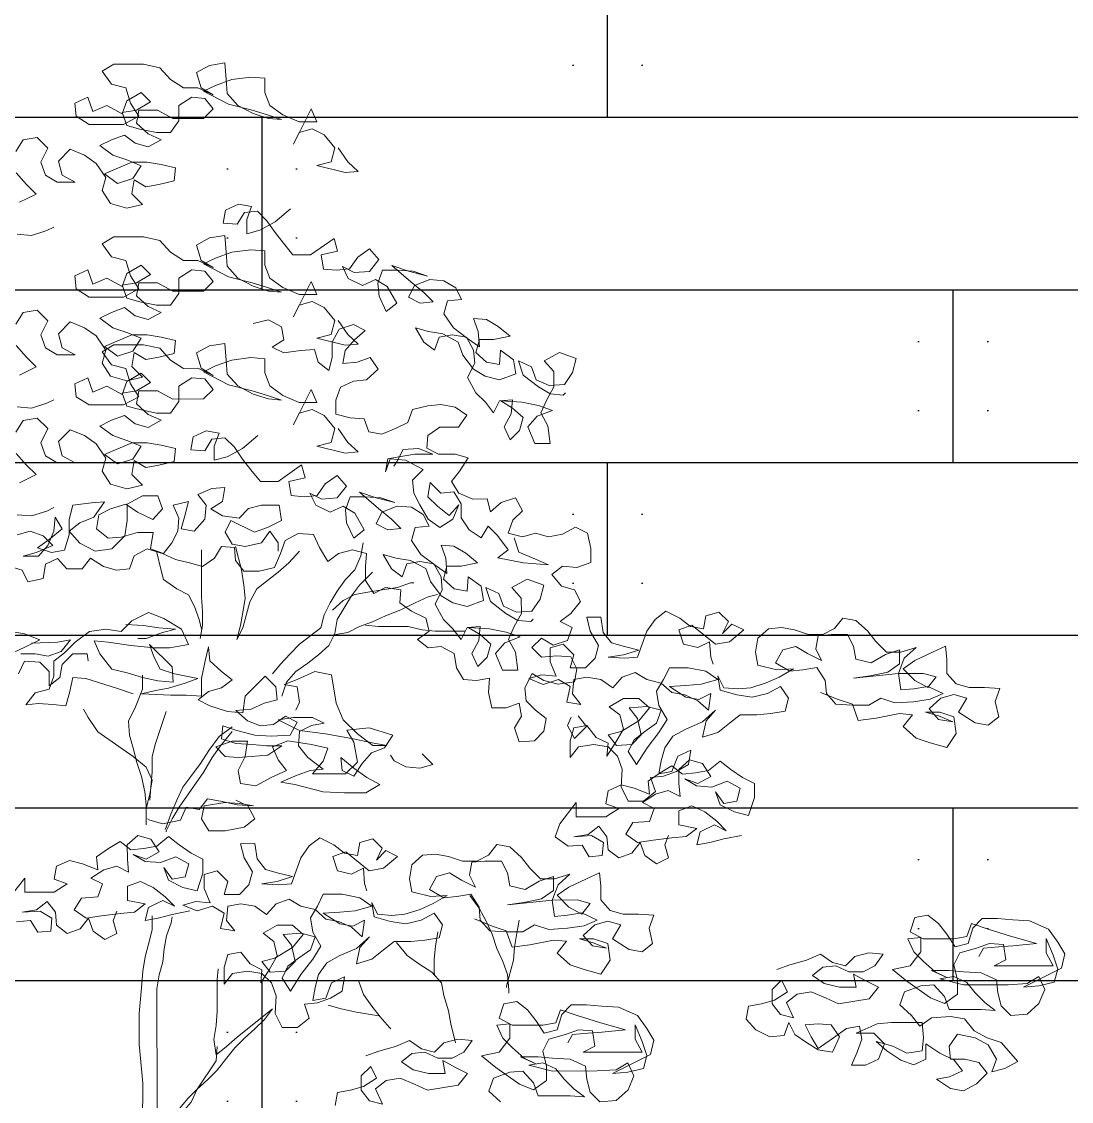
# Model space of a CAD drawing. Header units: metres. Extents: x -58 to 722, y -1100 to 345.
# Drawn here: x 33.21 to 33.818, y -18.98 to -18.355 of the extents above; entities that cross this region are included whole.
import ezdxf

# ---------------------------------------------------------------- set-up
doc = ezdxf.new("R2010")
doc.units = ezdxf.units.M
doc.header["$MEASUREMENT"] = 0
doc.layers.add('FSR_ARQ_006ARBOLES', color=74, linetype='Continuous', lineweight=0)
doc.layers.add('FSR_ARQ_008MOBILIARIO', color=115, linetype='Continuous')

# ---------------------------------------------------------------- blocks, each defined once
blk = doc.blocks.new('arboles fsr 01')
at = {"layer": 'FSR_ARQ_006ARBOLES'}
for points in [[(186.29808, -34.74772), (186.29235, -34.7563), (186.28591, -34.76201), (186.29378, -34.76273), (186.31094, -34.75846), (186.30236, -34.7563), (186.30023, -34.74772), (186.30667, -34.73986), (186.31383, -34.73629), (186.32169, -34.73844), (186.32526, -34.7456), (186.31455, -34.72413), (186.31097, -34.732), (186.3217, -34.73201), (186.33171, -34.72772), (186.33959, -34.72201), (186.34245, -34.71414), (186.34246, -34.70556), (186.35104, -34.70485), (186.36249, -34.7063), (186.3725, -34.70988), (186.37964, -34.71346), (186.36462, -34.72132), (186.35031, -34.72488), (186.34101, -34.72773), (186.33243, -34.73058), (186.34029, -34.72988), (186.34959, -34.72702), (186.3589, -34.72203), (186.36534, -34.71488), (186.36606, -34.7063), (186.36679, -34.69629), (186.37608, -34.69773), (186.38395, -34.70202), (186.38108, -34.71132), (186.37392, -34.7156), (186.38322, -34.71132), (186.39181, -34.71133), (186.39968, -34.70633), (186.40612, -34.69918), (186.41613, -34.69705), (186.43401, -34.69706), (186.44116, -34.70136), (186.43543, -34.70922), (186.42685, -34.71136), (186.42398, -34.72066), (186.41897, -34.72852), (186.42826, -34.73353), (186.449, -34.73355), (186.45687, -34.72855), (186.45759, -34.72069), (186.44973, -34.7171), (186.44686, -34.72568), (186.43828, -34.7221), (186.42898, -34.7271), (186.42613, -34.71923), (186.41755, -34.71421), (186.41182, -34.71993), (186.4204, -34.72494), (186.42898, -34.72638), (186.42611, -34.73425), (186.41824, -34.73639), (186.40823, -34.73852), (186.39965, -34.73851), (186.39465, -34.73136), (186.39466, -34.72206), (186.38679, -34.71705), (186.37893, -34.71775), (186.37391, -34.72419), (186.37963, -34.72991), (186.39822, -34.72993), (186.40753, -34.72493), (186.41897, -34.72494), (186.42039, -34.73281), (186.41324, -34.73924), (186.40537, -34.74281), (186.41323, -34.74711), (186.4211, -34.74497), (186.42754, -34.73997), (186.4354, -34.74284), (186.44255, -34.74642), (186.43468, -34.75213), (186.42609, -34.75499), (186.41751, -34.75856), (186.42251, -34.76643), (186.4318, -34.7693), (186.43968, -34.76358), (186.42323, -34.75642), (186.41394, -34.75641), (186.40535, -34.75783), (186.39677, -34.75997), (186.39747, -34.76783), (186.40677, -34.76999), (186.41464, -34.77143), (186.42179, -34.76714), (186.42321, -34.77573), (186.41677, -34.78216), (186.42607, -34.78431), (186.43608, -34.78146), (186.4411, -34.7736), (186.43896, -34.76573), (186.44469, -34.75715), (186.45184, -34.75215), (186.46043, -34.74858), (186.46758, -34.75574), (186.46542, -34.76432), (186.45755, -34.7686), (186.46828, -34.76861), (186.47543, -34.76433), (186.4783, -34.75647), (186.47402, -34.74788), (186.48046, -34.74145), (186.48904, -34.74289), (186.49333, -34.75004)], [(186.49332, -34.76292), (186.48687, -34.77006), (186.48115, -34.77578), (186.49115, -34.78079)], [(186.49257, -34.80011), (186.48398, -34.80081), (186.47469, -34.79794), (186.4704, -34.79579)], [(186.32705, -34.78477), (186.33634, -34.79264), (186.34563, -34.79766), (186.3535, -34.79981), (186.35351, -34.79123), (186.35065, -34.78336), (186.35852, -34.78193), (186.36639, -34.78552), (186.36781, -34.79339), (186.35923, -34.79409), (186.35494, -34.78694), (186.34707, -34.78622), (186.34135, -34.79193), (186.33633, -34.79908), (186.33132, -34.80551), (186.32559, -34.81266), (186.31487, -34.81265), (186.30057, -34.80262), (186.29842, -34.81049), (186.30843, -34.81264), (186.30699, -34.82122), (186.29912, -34.82193), (186.29126, -34.82121), (186.28626, -34.81405), (186.27911, -34.80904), (186.27338, -34.81547), (186.2791, -34.82263), (186.28839, -34.82335), (186.29555, -34.81978), (186.29197, -34.82693), (186.28338, -34.83121), (186.27552, -34.82763), (186.26836, -34.83192), (186.26263, -34.84192), (186.26906, -34.84694), (186.27336, -34.83764), (186.27408, -34.82978), (186.27123, -34.82191), (186.26193, -34.8219), (186.25263, -34.8226), (186.24405, -34.82546), (186.2555, -34.82261), (186.26551, -34.81904), (186.25406, -34.82904), (186.24619, -34.83547), (186.24046, -34.84119), (186.24833, -34.84191), (186.25548, -34.83834), (186.25191, -34.83119), (186.24262, -34.8276), (186.23403, -34.82831), (186.22688, -34.83259), (186.2233, -34.83974), (186.23188, -34.84047), (186.23402, -34.84833), (186.22829, -34.85691), (186.2197, -34.86334), (186.21254, -34.86834), (186.21327, -34.85904), (186.21613, -34.85118), (186.20827, -34.85189), (186.20111, -34.85617), (186.19395, -34.86189), (186.20396, -34.86404), (186.21255, -34.86405), (186.21468, -34.87192), (186.20824, -34.87763), (186.20037, -34.87906), (186.19967, -34.87047), (186.19179, -34.87619), (186.19036, -34.88477), (186.20037, -34.88835), (186.20895, -34.88622), (186.21611, -34.88193), (186.22255, -34.87336), (186.22542, -34.86549), (186.23472, -34.86049), (186.2433, -34.85907), (186.25117, -34.85693), (186.24616, -34.86551), (186.23972, -34.87051), (186.23686, -34.86264), (186.229, -34.8612), (186.22041, -34.86263), (186.21612, -34.87049), (186.21539, -34.87836), (186.21968, -34.88694), (186.21466, -34.89623), (186.20894, -34.90195), (186.20392, -34.90838), (186.20035, -34.90123), (186.19249, -34.90051), (186.19319, -34.90909), (186.19748, -34.91696), (186.1939, -34.92482), (186.18818, -34.9191), (186.18604, -34.91123), (186.19248, -34.90551), (186.19964, -34.90123), (186.18676, -34.90193), (186.17675, -34.90407), (186.16816, -34.90692), (186.17746, -34.9105), (186.18317, -34.91695), (186.17887, -34.92696), (186.16958, -34.92695), (186.17102, -34.91622), (186.17532, -34.90836), (186.17175, -34.90049), (186.16746, -34.89262), (186.16747, -34.88332), (186.1732, -34.87689), (186.16391, -34.87187), (186.15389, -34.87544), (186.15603, -34.88402), (186.16103, -34.89118), (186.17032, -34.8919), (186.17819, -34.88833), (186.18106, -34.88047), (186.18893, -34.8769), (186.18606, -34.88548), (186.17676, -34.89262), (186.1696, -34.89691), (186.16174, -34.89762), (186.16031, -34.89619)], [(186.29808, -34.8524), (186.29235, -34.86098), (186.28591, -34.86669), (186.29378, -34.86741), (186.31094, -34.86314), (186.30236, -34.86099), (186.30023, -34.8524), (186.30667, -34.84454), (186.31383, -34.84097), (186.32169, -34.84312), (186.32526, -34.85028), (186.31455, -34.82881), (186.31097, -34.83668), (186.3217, -34.83669), (186.33171, -34.8324), (186.33959, -34.82669), (186.34245, -34.81883), (186.34246, -34.81024), (186.35104, -34.80954), (186.36249, -34.81098), (186.3725, -34.81456), (186.37964, -34.81814), (186.36462, -34.826), (186.35031, -34.82956), (186.34101, -34.83241), (186.33243, -34.83527), (186.34029, -34.83456), (186.34959, -34.83171), (186.3589, -34.82671), (186.36534, -34.81956), (186.36606, -34.81098), (186.36679, -34.80097), (186.37608, -34.80241), (186.38395, -34.80671), (186.38108, -34.816), (186.37392, -34.82029), (186.38322, -34.816), (186.39181, -34.81601), (186.39968, -34.81101), (186.40612, -34.80387), (186.41613, -34.80173), (186.43401, -34.80175), (186.44116, -34.80604), (186.43543, -34.8139), (186.42685, -34.81604), (186.42398, -34.82534), (186.41897, -34.8332), (186.42826, -34.83821), (186.449, -34.83823), (186.45687, -34.83323), (186.45759, -34.82537), (186.44973, -34.82178), (186.44686, -34.83036), (186.43828, -34.82678), (186.42898, -34.83178), (186.42613, -34.82391), (186.41755, -34.81889), (186.41182, -34.82461), (186.4204, -34.82963), (186.42898, -34.83106), (186.42611, -34.83893), (186.41824, -34.84107), (186.40823, -34.8432), (186.39965, -34.8432), (186.39465, -34.83604), (186.39466, -34.82674), (186.38679, -34.82173), (186.37893, -34.82244), (186.37391, -34.82887), (186.37963, -34.83459), (186.39822, -34.83461), (186.40753, -34.82961), (186.41897, -34.82962), (186.42039, -34.83749), (186.41324, -34.84392), (186.40537, -34.84749), (186.41323, -34.85179), (186.4211, -34.84965), (186.42754, -34.84465), (186.4354, -34.84752), (186.44255, -34.8511), (186.43468, -34.85682), (186.42609, -34.85967), (186.41751, -34.86324), (186.42251, -34.87111), (186.4318, -34.87398), (186.43968, -34.86826), (186.42323, -34.8611), (186.41394, -34.86109), (186.40535, -34.86251), (186.39677, -34.86465), (186.39747, -34.87252), (186.40677, -34.87467), (186.41464, -34.87611), (186.42179, -34.87182), (186.42321, -34.88041), (186.41677, -34.88684), (186.42607, -34.88899), (186.43608, -34.88614), (186.4411, -34.87828), (186.43896, -34.87041), (186.44469, -34.86183), (186.45184, -34.85683), (186.46043, -34.85326), (186.46758, -34.86042), (186.46542, -34.869), (186.45755, -34.87329), (186.46828, -34.8733), (186.47543, -34.86901), (186.4783, -34.86115), (186.47402, -34.85256), (186.48046, -34.84613), (186.48904, -34.84757), (186.49333, -34.85472)], [(186.49332, -34.8676), (186.48687, -34.87474), (186.48115, -34.88046), (186.49115, -34.88548)], [(186.49257, -34.90479), (186.48398, -34.90549), (186.47469, -34.90263), (186.4704, -34.90048)], [(186.34963, -34.85422), (186.34034, -34.85207), (186.33247, -34.85635), (186.33103, -34.86422), (186.33818, -34.86851), (186.33102, -34.87208), (186.32101, -34.87064), (186.31243, -34.86992), (186.31028, -34.87779), (186.30383, -34.88279), (186.3017, -34.87492), (186.3017, -34.86562), (186.29742, -34.85775), (186.28884, -34.85488), (186.28169, -34.85845), (186.28812, -34.86418), (186.29383, -34.87062), (186.29526, -34.87849), (186.28667, -34.87776), (186.27881, -34.8749), (186.2738, -34.88204), (186.28094, -34.88849), (186.28881, -34.88921), (186.29667, -34.89279), (186.29953, -34.90066), (186.29952, -34.90924), (186.29093, -34.91138), (186.28235, -34.91209), (186.27948, -34.91995), (186.27162, -34.92138), (186.26304, -34.91779), (186.25589, -34.91421), (186.25303, -34.90634), (186.24374, -34.90419), (186.23587, -34.90346), (186.22729, -34.90489), (186.22013, -34.90989), (186.22513, -34.91704), (186.23657, -34.91705), (186.24372, -34.92207), (186.24443, -34.92993), (186.23727, -34.9335), (186.22726, -34.9335), (186.21939, -34.93563), (186.22439, -34.94351), (186.22939, -34.94995), (186.22509, -34.95709), (186.21651, -34.96066), (186.20793, -34.96065), (186.20577, -34.96852), (186.19934, -34.96279), (186.19076, -34.95992), (186.18646, -34.96779), (186.19218, -34.97351), (186.19503, -34.98138), (186.18645, -34.98352), (186.17858, -34.98137), (186.17072, -34.98351), (186.16213, -34.98207), (186.15427, -34.97777), (186.14712, -34.98134), (186.14496, -34.99064), (186.14495, -34.99922), (186.15353, -35.00209), (186.16212, -35.00138), (186.16855, -35.00639), (186.16282, -35.01354), (186.15495, -35.01568), (186.15137, -35.02283), (186.15708, -35.02998), (186.16352, -35.03499), (186.15636, -35.03856), (186.15921, -35.04643), (186.16779, -35.0493), (186.17495, -35.04502), (186.18067, -35.05074), (186.17494, -35.05646), (186.16564, -35.05574), (186.15706, -35.05644), (186.15348, -35.06359), (186.1549, -35.07146), (186.16491, -35.0729), (186.1735, -35.07076), (186.18065, -35.06648), (186.18494, -35.07507), (186.18421, -35.08293), (186.17849, -35.08865), (186.17205, -35.09365), (186.17347, -35.10152), (186.17918, -35.10724), (186.18848, -35.10797), (186.19135, -35.09939), (186.18707, -35.09223), (186.1885, -35.08437), (186.19637, -35.08723), (186.20495, -35.08724), (186.2071, -35.07795), (186.2064, -35.06936), (186.21426, -35.0708), (186.22213, -35.07009), (186.22643, -35.06295), (186.22787, -35.05436), (186.23574, -35.05008), (186.2436, -35.0508), (186.25005, -35.0458), (186.2429, -35.04079), (186.24505, -35.03292), (186.25364, -35.02864), (186.26079, -35.02364), (186.26009, -35.01577), (186.26938, -35.01435), (186.27653, -35.01793), (186.28155, -35.01007), (186.28155, -35.00149), (186.28085, -34.99362), (186.28943, -34.99148), (186.29801, -34.99364), (186.30444, -34.99865), (186.30946, -34.99007), (186.31304, -34.98221), (186.32234, -34.9815), (186.3302, -34.9858), (186.33306, -34.99367), (186.33662, -35.00225), (186.34592, -35.00441), (186.35522, -35.00442), (186.36023, -34.99798), (186.36095, -34.99012), (186.36882, -34.98941), (186.3731, -34.99657), (186.38025, -35.00158), (186.38812, -34.99944), (186.39671, -34.9973), (186.40458, -34.99373), (186.41388, -34.99088), (186.42174, -34.99518), (186.42459, -35.00305), (186.43246, -35.00377), (186.44033, -35.00163), (186.4482, -34.99663), (186.4532, -35.00308), (186.4625, -35.00308), (186.46823, -34.99665), (186.47537, -35.00024), (186.4768, -35.00882), (186.48609, -35.01097), (186.48968, -35.00382), (186.49898, -35.00097)], [(186.49256, -34.98237), (186.48469, -34.98022), (186.47682, -34.98307), (186.47109, -34.98879), (186.4811, -34.99309), (186.48897, -34.99524), (186.47967, -34.99523), (186.47395, -34.98879), (186.47039, -34.98021), (186.46968, -34.97162), (186.46538, -34.97877), (186.47324, -34.98521), (186.48039, -34.99023), (186.47181, -34.99308), (186.46394, -34.99164), (186.46109, -34.98234), (186.4611, -34.97305), (186.45896, -34.96446), (186.44752, -34.96302), (186.43965, -34.9623), (186.44608, -34.9716), (186.45466, -34.97518), (186.46109, -34.9802), (186.45465, -34.98734), (186.44534, -34.99234), (186.43533, -34.9909), (186.42747, -34.98303), (186.42605, -34.97373), (186.42606, -34.96372), (186.41677, -34.9587), (186.40747, -34.95869), (186.4046, -34.96656), (186.41032, -34.973), (186.41962, -34.96872), (186.42677, -34.96372), (186.43607, -34.96659), (186.44322, -34.97017), (186.44464, -34.97875), (186.43748, -34.98447), (186.42962, -34.98374), (186.41961, -34.98087), (186.41031, -34.98087), (186.41173, -34.99088), (186.40386, -34.99373), (186.39886, -34.98729), (186.39529, -34.98014), (186.39458, -34.97227), (186.39817, -34.96441), (186.38887, -34.96225), (186.39101, -34.97084), (186.39315, -34.9787), (186.38528, -34.98013), (186.37885, -34.97297), (186.37814, -34.96439), (186.38315, -34.95795), (186.37457, -34.95437), (186.36671, -34.95365), (186.36813, -34.96223), (186.37528, -34.96653), (186.36812, -34.97081), (186.35811, -34.97224), (186.35239, -34.96651), (186.34453, -34.96436), (186.3338, -34.96435), (186.33236, -34.97364), (186.34094, -34.97794), (186.3488, -34.98081), (186.36311, -34.97367), (186.36668, -34.98083), (186.36238, -34.98797), (186.35452, -34.9894), (186.34451, -34.98724), (186.33951, -34.98009), (186.33449, -34.98723), (186.33449, -34.99224)], [(186.29808, -34.91783), (186.29235, -34.9264), (186.28591, -34.93212), (186.29378, -34.93284), (186.31094, -34.92857), (186.30236, -34.92641), (186.30023, -34.91783), (186.30667, -34.90997), (186.31383, -34.9064), (186.32169, -34.90855), (186.32526, -34.9157), (186.31455, -34.89424), (186.31097, -34.9021), (186.3217, -34.90211), (186.33171, -34.89783), (186.33959, -34.89212), (186.34245, -34.88425), (186.34246, -34.87567), (186.35104, -34.87496), (186.36249, -34.8764), (186.3725, -34.87999), (186.37964, -34.88357), (186.36462, -34.89142), (186.35031, -34.89499), (186.34101, -34.89784), (186.33243, -34.90069), (186.34029, -34.89998), (186.34959, -34.89713), (186.3589, -34.89213), (186.36534, -34.88499), (186.36606, -34.87641), (186.36679, -34.86639), (186.37608, -34.86783), (186.38395, -34.87213), (186.38108, -34.88143), (186.37392, -34.88571), (186.38322, -34.88143), (186.39181, -34.88144), (186.39968, -34.87644), (186.40612, -34.86929), (186.41613, -34.86715), (186.43401, -34.86717), (186.44116, -34.87147), (186.43543, -34.87933), (186.42685, -34.88147), (186.42398, -34.89076), (186.41897, -34.89863), (186.42826, -34.90364), (186.449, -34.90366), (186.45687, -34.89866), (186.45759, -34.89079), (186.44973, -34.88721), (186.44686, -34.89579), (186.43828, -34.89221), (186.42898, -34.8972), (186.42613, -34.88933), (186.41755, -34.88432), (186.41182, -34.89004), (186.4204, -34.89505), (186.42898, -34.89649), (186.42611, -34.90435), (186.41824, -34.90649), (186.40823, -34.90863), (186.39965, -34.90862), (186.39465, -34.90146), (186.39466, -34.89217), (186.38679, -34.88715), (186.37893, -34.88786), (186.37391, -34.89429), (186.37963, -34.90002), (186.39822, -34.90004), (186.40753, -34.89504), (186.41897, -34.89505), (186.42039, -34.90292), (186.41324, -34.90935), (186.40537, -34.91292), (186.41323, -34.91722), (186.4211, -34.91508), (186.42754, -34.91008), (186.4354, -34.91294), (186.44255, -34.91653), (186.43468, -34.92224), (186.42609, -34.92509), (186.41751, -34.92866), (186.42251, -34.93653), (186.4318, -34.9394), (186.43968, -34.93369), (186.42323, -34.92652), (186.41394, -34.92651), (186.40535, -34.92794), (186.39677, -34.93007), (186.39747, -34.93794), (186.40677, -34.9401), (186.41464, -34.94153), (186.42179, -34.93725), (186.42321, -34.94583), (186.41677, -34.95226), (186.42607, -34.95442), (186.43608, -34.95157), (186.4411, -34.9437), (186.43896, -34.93583), (186.44469, -34.92726), (186.45184, -34.92226), (186.46043, -34.91869), (186.46758, -34.92585), (186.46542, -34.93443), (186.45755, -34.93871), (186.46828, -34.93872), (186.47543, -34.93444), (186.4783, -34.92657), (186.47402, -34.91799), (186.48046, -34.91156), (186.48904, -34.91299), (186.49333, -34.92015)], [(186.49332, -34.93302), (186.48687, -34.94017), (186.48115, -34.94589), (186.49115, -34.9509)], [(186.49257, -34.97021), (186.48398, -34.97092), (186.47469, -34.96805), (186.4704, -34.9659)], [(186.34671, -34.92216), (186.356, -34.93004), (186.36529, -34.93505), (186.37316, -34.9372), (186.37317, -34.92862), (186.37031, -34.92075), (186.37818, -34.91933), (186.38605, -34.92291), (186.38747, -34.93078), (186.37889, -34.93149), (186.3746, -34.92433), (186.36673, -34.92361), (186.36101, -34.92933), (186.35599, -34.93647), (186.35098, -34.94291), (186.34525, -34.95005), (186.33453, -34.95004), (186.32023, -34.94002), (186.31808, -34.94788), (186.32809, -34.95004), (186.32665, -34.95862), (186.31878, -34.95933), (186.31092, -34.9586), (186.30592, -34.95145), (186.29877, -34.94643), (186.29304, -34.95287), (186.29876, -34.96002), (186.30805, -34.96075), (186.31521, -34.95718), (186.31163, -34.96433), (186.30304, -34.96861), (186.29518, -34.96503), (186.28802, -34.96931), (186.28229, -34.97932), (186.28872, -34.98433), (186.29302, -34.97504), (186.29374, -34.96717), (186.29089, -34.9593), (186.28159, -34.95929), (186.2723, -34.96), (186.26371, -34.96285), (186.27516, -34.96), (186.28517, -34.95643), (186.27372, -34.96644), (186.26585, -34.97287), (186.26012, -34.97858), (186.26799, -34.97931), (186.27514, -34.97574), (186.27157, -34.96858), (186.26228, -34.965), (186.25369, -34.9657), (186.24654, -34.96999), (186.24296, -34.97714), (186.25154, -34.97786), (186.25368, -34.98573), (186.24795, -34.99431), (186.23936, -35.00073), (186.2322, -35.00573), (186.23293, -34.99644), (186.23579, -34.98857), (186.22793, -34.98928), (186.22077, -34.99357), (186.21361, -34.99928), (186.22362, -35.00144), (186.23221, -35.00144), (186.23434, -35.00931), (186.2279, -35.01503), (186.22003, -35.01645), (186.21933, -35.00787), (186.21145, -35.01358), (186.21002, -35.02216), (186.22003, -35.02575), (186.22861, -35.02361), (186.23577, -35.01933), (186.24221, -35.01075), (186.24508, -35.00289), (186.25438, -34.99789), (186.26296, -34.99647), (186.27083, -34.99433), (186.26582, -35.0029), (186.25938, -35.00791), (186.25652, -35.00004), (186.24866, -34.9986), (186.24007, -35.00002), (186.23578, -35.00788), (186.23505, -35.01575), (186.23934, -35.02434), (186.23432, -35.03363), (186.2286, -35.03935), (186.22358, -35.04578), (186.22001, -35.03862), (186.21215, -35.0379), (186.21285, -35.04648), (186.21714, -35.05435), (186.21356, -35.06222), (186.20784, -35.05649), (186.2057, -35.04862), (186.21214, -35.04291), (186.2193, -35.03862), (186.20642, -35.03933), (186.19641, -35.04146), (186.18782, -35.04431), (186.19712, -35.0479), (186.20283, -35.05434), (186.19853, -35.06435), (186.18924, -35.06434), (186.19068, -35.05361), (186.19498, -35.04575), (186.19141, -35.03788), (186.18712, -35.03001), (186.18713, -35.02071), (186.19286, -35.01428), (186.18357, -35.00927), (186.17355, -35.01283), (186.17569, -35.02142), (186.18069, -35.02857), (186.18998, -35.0293), (186.19785, -35.02573), (186.20072, -35.01786), (186.20859, -35.0143), (186.20572, -35.02288), (186.19642, -35.03002), (186.18926, -35.0343), (186.1814, -35.03501), (186.17997, -35.03358)], [(186.19146, -34.98424), (186.18859, -34.99282), (186.17857, -34.9971), (186.1707, -35.00067), (186.18572, -34.99926), (186.20146, -34.99641), (186.19503, -34.9914), (186.20147, -34.98282), (186.2072, -34.9771), (186.21148, -34.98426), (186.21864, -34.97926), (186.22365, -34.97211), (186.22366, -34.96353), (186.22796, -34.95638), (186.23582, -34.9571), (186.24227, -34.95067), (186.24369, -34.95926), (186.23796, -34.96497), (186.2308, -34.97069), (186.22509, -34.96425), (186.22866, -34.97283), (186.23652, -34.97785), (186.24368, -34.97285), (186.24869, -34.96427), (186.25227, -34.95712), (186.25299, -34.94925), (186.24656, -34.94281), (186.2573, -34.9371), (186.2666, -34.93639), (186.26945, -34.94426), (186.26803, -34.93639), (186.26016, -34.93496), (186.25158, -34.93352), (186.24085, -34.93351), (186.24944, -34.92994), (186.25873, -34.93066), (186.2623, -34.93782), (186.26445, -34.94068)], [(186.00585, -35.07788), (185.99512, -35.08216), (185.98653, -35.08501), (185.98295, -35.09502), (185.97222, -35.09358), (185.95792, -35.09071), (185.95005, -35.09142), (185.95577, -35.09857), (185.94789, -35.10572), (185.93931, -35.10857), (185.92929, -35.11142), (185.92358, -35.10283), (185.92502, -35.09282), (185.9336, -35.08997), (185.94219, -35.08998), (185.93432, -35.09212), (185.92573, -35.09568), (185.93432, -35.09426), (185.94004, -35.08783), (185.9329, -35.08139), (185.92503, -35.07923), (185.91716, -35.08137), (185.92216, -35.08996), (185.91214, -35.09639), (185.90427, -35.09781), (185.89784, -35.0928), (185.9, -35.0835), (185.89714, -35.07563), (185.90644, -35.07493), (185.91574, -35.07493), (185.92361, -35.0728), (185.92934, -35.06636), (185.92934, -35.05778), (185.93007, -35.04992), (185.93793, -35.0535), (185.94865, -35.05852), (185.9558, -35.06353), (185.94864, -35.07067), (185.94077, -35.07496), (185.93577, -35.06852), (185.94364, -35.06638), (185.95866, -35.06639), (185.98583, -35.06928), (185.97582, -35.06784), (185.9651, -35.06568), (185.95795, -35.06067), (185.95796, -35.05209), (185.96654, -35.05496), (185.97511, -35.05997), (185.98441, -35.05783), (185.98585, -35.04997), (185.98943, -35.04282), (185.99945, -35.04283), (186.00731, -35.04355), (186.00874, -35.05142), (186.00515, -35.05857), (186.01374, -35.05428), (186.0209, -35.05), (186.02876, -35.05215), (186.03304, -35.06002), (186.02446, -35.06502), (186.01659, -35.0643), (186.00801, -35.06286), (186.003, -35.07072), (186.00227, -35.07859), (185.99655, -35.08502), (185.98653, -35.08573), (185.97652, -35.08572), (185.96937, -35.08142), (185.96079, -35.08427), (185.94935, -35.08355), (185.93933, -35.08211), (185.93147, -35.07852), (185.94077, -35.07424), (185.94935, -35.07568), (185.95722, -35.0764), (185.95866, -35.06639), (185.95509, -35.05709), (185.94794, -35.05065), (185.95724, -35.05352), (185.96582, -35.05352), (185.97226, -35.04709), (185.97728, -35.04066), (185.98443, -35.03423), (185.9923, -35.03281), (185.9973, -35.03925), (186.00445, -35.04283), (186.01303, -35.04284), (186.02162, -35.03999), (186.02949, -35.03856), (186.03735, -35.03929), (186.04379, -35.04501), (186.04521, -35.0536), (186.04377, -35.06146), (186.03233, -35.06431), (186.02231, -35.06359), (186.03089, -35.0686), (186.03876, -35.07219), (186.04805, -35.07506), (186.05592, -35.07578), (186.0645, -35.07507), (186.06808, -35.06792), (186.06664, -35.0765), (186.05663, -35.07935), (186.04733, -35.08078), (186.03803, -35.07862), (186.03017, -35.07432), (186.02516, -35.08147), (186.0273, -35.08934), (186.03588, -35.09078), (186.04446, -35.0915), (186.05447, -35.09151), (186.0609, -35.09652), (186.06805, -35.10225), (186.07735, -35.10512), (186.07521, -35.09511), (186.06949, -35.08866), (186.07735, -35.09582), (186.08736, -35.10012), (186.09523, -35.10442), (186.10023, -35.11158), (186.10236, -35.11945), (186.10379, -35.12732), (186.09592, -35.12588), (186.09235, -35.11658), (186.08449, -35.11299), (186.08591, -35.12158), (186.09306, -35.12588), (186.10093, -35.12874), (186.10879, -35.12947), (186.10592, -35.13805), (186.11307, -35.14377), (186.12237, -35.14378), (186.12667, -35.1352), (186.12596, -35.12448), (186.12883, -35.11661), (186.13456, -35.11089), (186.14314, -35.10947), (186.15244, -35.11091), (186.15744, -35.11735), (186.15745, -35.10734), (186.15531, -35.09947), (186.14744, -35.09803), (186.14171, -35.10518), (186.13456, -35.10875), (186.13527, -35.11662), (186.13027, -35.10875), (186.12527, -35.10016), (186.12742, -35.09158), (186.13386, -35.08658), (186.12529, -35.08156), (186.11599, -35.08155), (186.10955, -35.08727), (186.11598, -35.09514), (186.1267, -35.10159), (186.13456, -35.10374), (186.12955, -35.11017), (186.12025, -35.10945), (186.11454, -35.10372), (186.11669, -35.09371), (186.1217, -35.08728), (186.11098, -35.08656), (186.10239, -35.08869), (186.10525, -35.09656), (186.11239, -35.10158), (186.11883, -35.10659), (186.1224, -35.11374), (186.11738, -35.12161), (186.11095, -35.11159), (186.10381, -35.10228), (186.09881, -35.09441), (186.10383, -35.08583), (186.10526, -35.07725), (186.10098, -35.0701), (186.09741, -35.06294), (186.08597, -35.06293), (186.07524, -35.06507), (186.06808, -35.07007), (186.07809, -35.07294), (186.08739, -35.07366), (186.0974, -35.07439), (186.08738, -35.08081), (186.07951, -35.08224), (186.07236, -35.07865), (186.07378, -35.08867), (186.08023, -35.08295), (186.0881, -35.07938), (186.09597, -35.07796), (186.10241, -35.07224), (186.11099, -35.07011), (186.11815, -35.06582), (186.12601, -35.06869), (186.13173, -35.07513), (186.13888, -35.07013), (186.14747, -35.06871), (186.15533, -35.07015), (186.15604, -35.07873), (186.15103, -35.08516), (186.15961, -35.08374), (186.15748, -35.07444), (186.16463, -35.07016), (186.17393, -35.07303), (186.18251, -35.06946), (186.17465, -35.0673), (186.16606, -35.06801), (186.16965, -35.05943), (186.16966, -35.05085), (186.16179, -35.0487), (186.15535, -35.05513), (186.15749, -35.063), (186.14819, -35.06299), (186.14247, -35.05726), (186.14033, -35.04939), (186.14535, -35.04082), (186.1475, -35.03223), (186.13892, -35.03223), (186.13748, -35.04152), (186.13247, -35.04796), (186.1246, -35.05009), (186.11601, -35.05223), (186.12531, -35.0551), (186.13461, -35.05654), (186.12459, -35.05725), (186.11673, -35.05652), (186.11102, -35.04078), (186.10602, -35.03363), (186.09959, -35.02861), (186.091, -35.0329), (186.08456, -35.0379), (186.07669, -35.03932), (186.07527, -35.03145), (186.0674, -35.0293), (186.06168, -35.03502), (186.06525, -35.04217), (186.05953, -35.03645), (186.05237, -35.04001), (186.06095, -35.04717), (186.06953, -35.04861), (186.08384, -35.03718), (186.09171, -35.04005), (186.08884, -35.04863), (186.08026, -35.05077), (186.07311, -35.04719), (186.07238, -35.05648), (186.07095, -35.06077)], [(186.42238, -35.07886), (186.43239, -35.07529), (186.45099, -35.06959), (186.45886, -35.06888), (186.461, -35.07818), (186.46314, -35.08605), (186.47101, -35.08534), (186.47959, -35.08463), (186.48745, -35.08536), (186.48174, -35.0782), (186.47316, -35.07604), (186.47031, -35.06817), (186.47031, -35.05888), (186.46388, -35.05386), (186.45745, -35.04742), (186.44887, -35.04098), (186.43886, -35.03954), (186.42956, -35.04096), (186.42313, -35.03452), (186.41313, -35.0295), (186.40382, -35.03307), (186.39309, -35.0395), (186.38879, -35.04879), (186.40023, -35.05095), (186.40953, -35.05095), (186.42384, -35.04954), (186.43743, -35.0474), (186.44601, -35.0467), (186.44243, -35.05456), (186.43527, -35.06385), (186.42597, -35.06599), (186.41667, -35.06884), (186.40737, -35.07098), (186.39807, -35.07168), (186.39879, -35.06239), (186.41239, -35.04881), (186.40952, -35.05668), (186.40594, -35.06382), (186.39736, -35.06668), (186.38305, -35.06953), (186.39092, -35.07239), (186.40093, -35.07526), (186.40879, -35.0767), (186.41737, -35.07885), (186.39949, -35.07955), (186.39019, -35.07954), (186.3809, -35.08025), (186.38091, -35.06952), (186.37877, -35.05879), (186.37663, -35.05021), (186.37591, -35.05879), (186.36875, -35.06522), (186.36231, -35.07022), (186.36874, -35.07523), (186.37661, -35.07739), (186.38304, -35.0824), (186.37588, -35.08597), (186.36515, -35.08953), (186.35585, -35.09024), (186.35443, -35.08023), (186.34229, -35.06806), (186.33584, -35.07449), (186.33512, -35.08235), (186.34299, -35.08451), (186.35085, -35.08809), (186.36015, -35.08881), (186.35299, -35.09524), (186.34512, -35.0981), (186.33725, -35.09738), (186.33011, -35.09236), (186.32295, -35.09593), (186.32723, -35.1038), (186.33868, -35.10453), (186.34869, -35.10382), (186.35942, -35.10097), (186.36801, -35.09812), (186.36871, -35.10599), (186.36013, -35.10884), (186.35011, -35.10955), (186.34153, -35.11025), (186.33223, -35.11025), (186.34081, -35.11597), (186.35082, -35.1167), (186.35869, -35.11742), (186.36656, -35.11671), (186.37228, -35.111), (186.36228, -35.10741), (186.35298, -35.1074), (186.3544, -35.1167), (186.35868, -35.12529), (186.35725, -35.13315), (186.34795, -35.13458), (186.33865, -35.12956), (186.32936, -35.12526), (186.33437, -35.11883), (186.33796, -35.11097), (186.32866, -35.10738), (186.31436, -35.10951), (186.30434, -35.11165), (186.30719, -35.11952), (186.31362, -35.12739), (186.2936, -35.12737), (186.28645, -35.12022), (186.28861, -35.10806), (186.29291, -35.10091), (186.27932, -35.09947), (186.26501, -35.10375), (186.27001, -35.11162), (186.27788, -35.11449), (186.28359, -35.12093), (186.28859, -35.1288), (186.29575, -35.12523), (186.29647, -35.11736), (186.28859, -35.12379), (186.28072, -35.12951), (186.27285, -35.13379), (186.28143, -35.13881), (186.2943, -35.13882), (186.30718, -35.13811), (186.32435, -35.13384), (186.33293, -35.13242), (186.32292, -35.12812), (186.31506, -35.12525), (186.30719, -35.12453), (186.31649, -35.11738), (186.32222, -35.11024), (186.32151, -35.10165), (186.31437, -35.09807), (186.3065, -35.09663), (186.31365, -35.09306), (186.3251, -35.09307), (186.33439, -35.09451), (186.32151, -35.10094), (186.30578, -35.10307), (186.29004, -35.10592), (186.27645, -35.10876), (186.26858, -35.11019), (186.27716, -35.11019), (186.28647, -35.10305), (186.29506, -35.09448), (186.29936, -35.08447), (186.30224, -35.06731), (186.31225, -35.06517), (186.32297, -35.07019), (186.33084, -35.07305), (186.32297, -35.07448), (186.32153, -35.08377), (186.32367, -35.08878)], [(186.28152, -35.03725), (186.27365, -35.03796), (186.25577, -35.03794), (186.24719, -35.04008), (186.23932, -35.04079), (186.22144, -35.04077)], [(186.42671, -35.03667), (186.41598, -35.03737), (186.40668, -35.03879), (186.39667, -35.0395), (186.40453, -35.04165), (186.41454, -35.04524), (186.41955, -35.04524)], [(186.48391, -35.04816), (186.46818, -35.04743), (186.46031, -35.04599), (186.46603, -35.05315), (186.47389, -35.05602), (186.48176, -35.0546), (186.49034, -35.0546)], [(186.49821, -35.05533), (186.48749, -35.05031), (186.47891, -35.04601), (186.48821, -35.04244), (186.49965, -35.04031)], [(186.49176, -35.06676), (186.48819, -35.05889), (186.4789, -35.0596), (186.47317, -35.06532), (186.47316, -35.0739), (186.46673, -35.06889), (186.46531, -35.06102), (186.45888, -35.05458), (186.45029, -35.05457), (186.44957, -35.05886)], [(186.41445, -35.14823), (186.41231, -35.13964), (186.41089, -35.13106), (186.41447, -35.12319), (186.42234, -35.11676), (186.44381, -35.10176), (186.44954, -35.09319), (186.45241, -35.08818)], [(186.15274, -35.0922), (186.14772, -35.09863), (186.15487, -35.10579), (186.15917, -35.09793), (186.15703, -35.09292)], [(186.24712, -35.11517), (186.24068, -35.1216), (186.24854, -35.12376), (186.25713, -35.12305), (186.26428, -35.11948), (186.26643, -35.11591)], [(186.0537, -35.16463), (186.06443, -35.16678), (186.07301, -35.16893), (186.08087, -35.17037), (186.07874, -35.1625), (186.07016, -35.1582), (186.063, -35.16177), (186.06873, -35.15606), (186.07589, -35.15034), (186.08376, -35.14677), (186.09162, -35.14964), (186.09161, -35.15822), (186.08088, -35.16036), (186.08732, -35.16537), (186.0959, -35.16609), (186.10734, -35.16754), (186.11664, -35.16897), (186.12379, -35.16397), (186.11951, -35.15682), (186.1095, -35.15609), (186.10664, -35.14822), (186.1138, -35.14465), (186.10593, -35.13964), (186.09807, -35.13749), (186.09091, -35.14106), (186.09164, -35.13319), (186.09164, -35.12461), (186.08521, -35.11888), (186.07734, -35.12102), (186.07233, -35.12888), (186.08019, -35.13318), (186.08806, -35.13033), (186.08091, -35.13461), (186.07161, -35.13532), (186.06232, -35.13173), (186.05444, -35.13602), (186.05658, -35.14389), (186.06445, -35.14533), (186.06946, -35.13818), (186.06659, -35.14604), (186.05801, -35.15033), (186.04942, -35.15246), (186.04586, -35.14173), (186.04586, -35.13315), (186.05302, -35.12958), (186.06018, -35.12458), (186.06662, -35.11958), (186.07376, -35.12531), (186.08163, -35.12675), (186.0895, -35.12747), (186.09594, -35.12247), (186.10309, -35.12677), (186.11023, -35.13178), (186.10951, -35.13964), (186.11881, -35.13608), (186.12668, -35.13394), (186.13454, -35.13752), (186.13597, -35.14539), (186.1281, -35.14824), (186.13596, -35.15326), (186.15384, -35.15327), (186.15385, -35.14469), (186.16385, -35.15757), (186.1667, -35.16544), (186.15883, -35.17116), (186.15025, -35.17044), (186.14595, -35.17758), (186.13808, -35.17686), (186.13738, -35.16899), (186.14453, -35.16471), (186.15526, -35.16543), (186.14668, -35.164), (186.14025, -35.15898), (186.13523, -35.16542), (186.13451, -35.17328), (186.12807, -35.17828), (186.12021, -35.17541), (186.11521, -35.16897), (186.11234, -35.17684), (186.10518, -35.18184), (186.09803, -35.17825), (186.10019, -35.17039), (186.09804, -35.16467)], [(186.3601, -35.14317), (186.35294, -35.14674), (186.34864, -35.1546), (186.35508, -35.15961), (186.36652, -35.16177), (186.37653, -35.16178), (186.38083, -35.15463), (186.3794, -35.14676), (186.36653, -35.14461), (186.35795, -35.14531), (186.34937, -35.14674), (186.35938, -35.14603), (186.36939, -35.14389), (186.37726, -35.14247), (186.38226, -35.14891), (186.39013, -35.14749), (186.3937, -35.15536), (186.40443, -35.15751), (186.4123, -35.15538), (186.41373, -35.15466)], [(186.21556, -35.21527), (186.20483, -35.21955), (186.19624, -35.22241), (186.19266, -35.23242), (186.18193, -35.23098), (186.16763, -35.2281), (186.15976, -35.22881), (186.16548, -35.23597), (186.1576, -35.24311), (186.14902, -35.24596), (186.139, -35.24882), (186.13329, -35.24023), (186.13473, -35.23022), (186.14331, -35.22736), (186.1519, -35.22737), (186.14403, -35.22951), (186.13544, -35.23308), (186.14403, -35.23166), (186.14975, -35.22522), (186.14261, -35.21878), (186.13474, -35.21663), (186.12687, -35.21877), (186.13187, -35.22735), (186.12185, -35.23378), (186.11398, -35.2352), (186.10755, -35.23019), (186.10971, -35.2209), (186.10685, -35.21303), (186.11615, -35.21232), (186.12545, -35.21233), (186.13332, -35.21019), (186.13905, -35.20376), (186.13905, -35.19518), (186.13978, -35.18731), (186.14764, -35.19089), (186.15836, -35.19591), (186.16551, -35.20092), (186.15835, -35.20807), (186.15048, -35.21235), (186.14548, -35.20591), (186.15335, -35.20377), (186.16837, -35.20379), (186.19554, -35.20667), (186.18553, -35.20523), (186.17481, -35.20308), (186.16766, -35.19806), (186.16767, -35.18948), (186.17625, -35.19235), (186.18482, -35.19736), (186.19412, -35.19523), (186.19556, -35.18736), (186.19914, -35.18021), (186.20916, -35.18022), (186.21702, -35.18094), (186.21845, -35.18881), (186.21486, -35.19596), (186.22345, -35.19168), (186.23061, -35.18739), (186.23847, -35.18955), (186.24275, -35.19742), (186.23417, -35.20242), (186.2263, -35.20169), (186.21772, -35.20026), (186.21271, -35.20812), (186.21198, -35.21598), (186.20626, -35.22242), (186.19624, -35.22312), (186.18623, -35.22311), (186.17908, -35.21881), (186.1705, -35.22167), (186.15906, -35.22094), (186.14904, -35.2195), (186.14118, -35.21592), (186.15048, -35.21164), (186.15906, -35.21307), (186.16693, -35.2138), (186.16837, -35.20379), (186.1648, -35.19449), (186.15765, -35.18804), (186.16695, -35.19091), (186.17553, -35.19092), (186.18197, -35.18449), (186.18699, -35.17806), (186.19414, -35.17163), (186.20201, -35.1702), (186.20701, -35.17664), (186.21416, -35.18023), (186.22275, -35.18023), (186.23133, -35.17738), (186.2392, -35.17596), (186.24706, -35.17668), (186.2535, -35.18241), (186.25492, -35.19099), (186.25348, -35.19886), (186.24204, -35.20171), (186.23202, -35.20098), (186.2406, -35.206), (186.24847, -35.20958), (186.25776, -35.21245), (186.26563, -35.21317), (186.27421, -35.21247), (186.27779, -35.20532), (186.27635, -35.2139), (186.26634, -35.21675), (186.25704, -35.21817), (186.24774, -35.21602), (186.23988, -35.21172), (186.23487, -35.21887), (186.23701, -35.22674), (186.24559, -35.22817), (186.25417, -35.2289), (186.26418, -35.22891), (186.27061, -35.23392), (186.27776, -35.23965), (186.28706, -35.24252), (186.28492, -35.2325), (186.2792, -35.22606), (186.28706, -35.23322), (186.29707, -35.23752), (186.30494, -35.24182), (186.30994, -35.24897), (186.31207, -35.25684), (186.3135, -35.26471), (186.30563, -35.26327), (186.30206, -35.25397), (186.2942, -35.25039), (186.29562, -35.25897), (186.30277, -35.26327), (186.31064, -35.26614), (186.3185, -35.26686), (186.31563, -35.27544), (186.32278, -35.28117), (186.33208, -35.28118), (186.33638, -35.2726), (186.33567, -35.26187), (186.33854, -35.25401), (186.34427, -35.24829), (186.35285, -35.24687), (186.36215, -35.24831), (186.36715, -35.25475), (186.36716, -35.24473), (186.36502, -35.23686), (186.35715, -35.23543), (186.35142, -35.24257), (186.34427, -35.24614), (186.34498, -35.25401), (186.33998, -35.24614), (186.33498, -35.23755), (186.33713, -35.22897), (186.34357, -35.22397), (186.335, -35.21896), (186.3257, -35.21895), (186.31926, -35.22466), (186.32569, -35.23254), (186.33641, -35.23898), (186.34427, -35.24114), (186.33926, -35.24757), (186.32996, -35.24685), (186.32425, -35.24112), (186.3264, -35.23111), (186.33141, -35.22468), (186.32069, -35.22395), (186.3121, -35.22609), (186.31496, -35.23396), (186.3221, -35.23897), (186.32854, -35.24398), (186.33211, -35.25114), (186.32709, -35.259), (186.32066, -35.24898), (186.31352, -35.23968), (186.30852, -35.23181), (186.31354, -35.22323), (186.31497, -35.21465), (186.31069, -35.20749), (186.30712, -35.20034), (186.29568, -35.20033), (186.28495, -35.20246), (186.27779, -35.20746), (186.2878, -35.21033), (186.2971, -35.21106), (186.30711, -35.21178), (186.29709, -35.21821), (186.28922, -35.21963), (186.28207, -35.21605), (186.28349, -35.22606), (186.28994, -35.22035), (186.29781, -35.21678), (186.30568, -35.21535), (186.31212, -35.20964), (186.3207, -35.2075), (186.32786, -35.20322), (186.33572, -35.20608), (186.34144, -35.21253), (186.34859, -35.20753), (186.35718, -35.2061), (186.36504, -35.20754), (186.36575, -35.21612), (186.36074, -35.22256), (186.36932, -35.22113), (186.36719, -35.21184), (186.37434, -35.20755), (186.38364, -35.21042), (186.39222, -35.20685), (186.38436, -35.2047), (186.37577, -35.20541), (186.37936, -35.19683), (186.37937, -35.18824), (186.3715, -35.18609), (186.36506, -35.19252), (186.3672, -35.20039), (186.3579, -35.20038), (186.35218, -35.19466), (186.35004, -35.18679), (186.35506, -35.17821), (186.35721, -35.16963), (186.34863, -35.16962), (186.34719, -35.17892), (186.34218, -35.18535), (186.33431, -35.18749), (186.32572, -35.18963), (186.33502, -35.1925), (186.34432, -35.19393), (186.3343, -35.19464), (186.32644, -35.19392), (186.32073, -35.17818), (186.31573, -35.17102), (186.3093, -35.16601), (186.30071, -35.17029), (186.29427, -35.17529), (186.2864, -35.17672), (186.28498, -35.16885), (186.27711, -35.1667), (186.27139, -35.17241), (186.27496, -35.17957), (186.26924, -35.17384), (186.26208, -35.17741), (186.27066, -35.18457), (186.27924, -35.18601), (186.29355, -35.17458), (186.30142, -35.17745), (186.29855, -35.18603), (186.28997, -35.18816), (186.28282, -35.18458), (186.28209, -35.19388), (186.28066, -35.19817)], [(186.38793, -35.21042), (186.39865, -35.21258), (186.40723, -35.21473), (186.4151, -35.21617), (186.41296, -35.2083), (186.40438, -35.204), (186.39723, -35.20757), (186.40296, -35.20186), (186.41011, -35.19614), (186.41798, -35.19257), (186.42585, -35.19544), (186.42584, -35.20402), (186.41511, -35.20616), (186.42154, -35.21117), (186.43012, -35.21189), (186.44157, -35.21333), (186.45086, -35.21477), (186.45802, -35.20977), (186.45373, -35.20262), (186.44372, -35.20189), (186.44087, -35.19402), (186.44802, -35.19045), (186.44016, -35.18544), (186.4323, -35.18329), (186.42514, -35.18686), (186.42586, -35.17899), (186.42587, -35.17041), (186.41944, -35.16468), (186.41157, -35.16682), (186.40656, -35.17468), (186.41442, -35.17898), (186.42229, -35.17613), (186.41513, -35.18041), (186.40583, -35.18112), (186.39654, -35.17753), (186.38867, -35.18182), (186.39081, -35.18969), (186.39867, -35.19112), (186.40369, -35.18398), (186.40082, -35.19184), (186.39223, -35.19612), (186.38365, -35.19826), (186.38008, -35.18753), (186.38009, -35.17895), (186.38724, -35.17538), (186.3944, -35.17038), (186.40084, -35.16538), (186.40799, -35.17111), (186.41586, -35.17254), (186.42372, -35.17327), (186.43016, -35.16827), (186.43731, -35.17256), (186.44446, -35.17758), (186.44374, -35.18544), (186.45304, -35.18188), (186.46091, -35.17974), (186.46877, -35.18332), (186.47019, -35.19119), (186.46232, -35.19404), (186.47019, -35.19906), (186.48807, -35.19907), (186.48807, -35.19049), (186.49807, -35.20337)], [(186.49306, -35.21696), (186.48447, -35.21623), (186.48018, -35.22338), (186.47231, -35.22266), (186.4716, -35.21479), (186.47876, -35.21051), (186.48949, -35.21123), (186.4809, -35.20979), (186.47447, -35.20478), (186.46946, -35.21121), (186.46874, -35.21908), (186.4623, -35.22408), (186.45443, -35.22121), (186.44943, -35.21477), (186.44656, -35.22264), (186.43941, -35.22764), (186.43226, -35.22405), (186.43441, -35.21619), (186.43227, -35.21046)], [(186.21843, -35.20097), (186.21271, -35.20883), (186.20841, -35.2167), (186.20482, -35.22456), (186.20196, -35.23314), (186.19837, -35.241), (186.1955, -35.24887), (186.19478, -35.25817), (186.19478, -35.26031)], [(186.03225, -35.24595), (186.02439, -35.24309), (186.01438, -35.24022), (186.0058, -35.23663), (185.99864, -35.24163), (185.99077, -35.24377), (185.98506, -35.23804), (185.97648, -35.23589), (185.96789, -35.2366), (185.97289, -35.24375), (185.98004, -35.24734), (185.98862, -35.24735), (185.99649, -35.24378), (186.00436, -35.2445), (186.01079, -35.24951), (186.00364, -35.25451), (185.99434, -35.25665), (185.98432, -35.25664), (185.98576, -35.24877), (185.97789, -35.25306), (185.97074, -35.25663), (185.97645, -35.26378), (185.99504, -35.26666), (186.00291, -35.26309), (186.0115, -35.25952), (186.02008, -35.26096), (186.02651, -35.26597), (186.02221, -35.27527), (186.03008, -35.27313), (186.03509, -35.2667), (186.0351, -35.25812), (186.02939, -35.25239), (186.0258, -35.25954), (186.03367, -35.26455), (186.04153, -35.2667), (186.0494, -35.26814), (186.05082, -35.27601), (186.04509, -35.28244), (186.03651, -35.28672), (186.02792, -35.286), (186.02507, -35.27813), (186.02149, -35.28528), (186.01433, -35.29028), (186.00718, -35.29457), (185.99859, -35.29599), (185.99431, -35.28669), (185.99932, -35.27954), (186.00719, -35.27883), (186.01506, -35.27955), (186.01147, -35.2867), (186.00718, -35.29385), (185.99789, -35.2874), (185.99002, -35.28168), (185.98216, -35.28024), (185.98072, -35.2881), (185.98357, -35.29597), (185.98714, -35.30384), (185.97856, -35.30384), (185.9707, -35.30025), (185.96713, -35.29095), (185.97357, -35.28452), (185.9843, -35.28453), (185.97143, -35.2788), (185.96285, -35.27807), (185.94425, -35.27806), (185.94353, -35.28735), (185.94424, -35.29522), (185.95353, -35.29666), (185.96212, -35.29238), (185.97214, -35.28953), (185.96569, -35.29524), (185.95711, -35.30096), (185.94924, -35.30381), (185.94209, -35.30023), (185.9421, -35.29093), (185.93351, -35.29664), (185.92492, -35.30093), (185.91991, -35.30736), (185.92777, -35.31094), (185.93564, -35.31238), (185.92705, -35.31809), (185.91918, -35.31952), (185.91132, -35.31522), (185.90489, -35.30878), (185.9099, -35.30234), (185.91849, -35.30021), (185.92707, -35.30021), (185.92779, -35.29235), (185.92279, -35.28519), (185.91206, -35.28733), (185.90419, -35.29161), (185.89918, -35.30019), (185.90203, -35.30806), (185.89416, -35.3059), (185.8863, -35.30161), (185.89632, -35.29017), (185.90491, -35.28732), (185.91278, -35.28304), (185.91851, -35.27589), (185.92709, -35.27447), (185.93853, -35.27519), (185.94568, -35.2802), (185.95069, -35.27377), (185.95785, -35.26734), (185.955, -35.25947), (185.94499, -35.25589), (185.93712, -35.25517), (185.93068, -35.26231), (185.92781, -35.27018), (185.9085, -35.27016), (185.89992, -35.27087), (185.90636, -35.26586), (185.91209, -35.26015), (185.9171, -35.25372), (185.92497, -35.25015), (185.93355, -35.25159), (185.91924, -35.25515), (185.89207, -35.25512), (185.88062, -35.2544), (185.87347, -35.2501), (185.86989, -35.25796), (185.87346, -35.26655), (185.88061, -35.27299), (185.89062, -35.27372), (185.89634, -35.268), (185.8985, -35.26014), (185.89922, -35.25227), (185.90852, -35.24799), (185.91925, -35.24728), (185.92783, -35.24657), (185.93856, -35.24658), (185.92926, -35.25087), (185.93641, -35.2473), (185.94357, -35.24087), (185.9493, -35.23515), (185.95288, -35.22729), (185.94502, -35.22656), (185.94501, -35.23515), (185.95144, -35.24374), (185.96216, -35.24589), (185.95357, -35.25303), (185.93926, -35.26303), (185.93068, -35.2666), (185.92281, -35.26087), (185.92282, -35.25229), (185.92498, -35.243), (185.92141, -35.23584), (185.9114, -35.23297), (185.90353, -35.2301), (185.89495, -35.23081), (185.89351, -35.24011), (185.90066, -35.24369), (185.8649, -35.24366), (185.8692, -35.23579), (185.8692, -35.22721), (185.8649, -35.23722), (185.86204, -35.2458), (185.86417, -35.25367), (185.87347, -35.25582), (185.88277, -35.25655), (185.85989, -35.24508), (185.85775, -35.2365), (185.86205, -35.22935), (185.86778, -35.22149), (185.87923, -35.21649), (185.88924, -35.21579), (185.89854, -35.21508), (185.90784, -35.21509), (185.91355, -35.22081), (185.9164, -35.23011), (185.92427, -35.23227), (185.92928, -35.2244), (185.9343, -35.21797), (185.94074, -35.21297), (185.9486, -35.21441), (185.95146, -35.22299), (185.94359, -35.22728), (185.92499, -35.22726), (185.91712, -35.22582), (185.91427, -35.21795), (185.90425, -35.22152), (185.89066, -35.2258), (185.87492, -35.23008), (185.88923, -35.23152), (185.89781, -35.23224), (185.9071, -35.23297), (185.90996, -35.23798)], [(186.18838, -35.21596), (186.18981, -35.22383), (186.19123, -35.23241), (186.19194, -35.24028), (186.19621, -35.25602), (186.19621, -35.25674)], [(186.23772, -35.22316), (186.23915, -35.23174), (186.23986, -35.23961), (186.23985, -35.24819), (186.23913, -35.25034)], [(186.26275, -35.22962), (186.25631, -35.23748), (186.24915, -35.24248), (186.24128, -35.24748), (186.23555, -35.25391), (186.23411, -35.26178), (186.23124, -35.27107), (186.22981, -35.27894), (186.22694, -35.29038)], [(186.28562, -35.25324), (186.28275, -35.26111), (186.27773, -35.26825), (186.27272, -35.27469), (186.26699, -35.28112), (186.26628, -35.28183)], [(186.28128, -35.2983), (186.27342, -35.29543), (186.26341, -35.29256), (186.25483, -35.28897), (186.24767, -35.29397), (186.2398, -35.29611), (186.23409, -35.29038), (186.22551, -35.28823), (186.21692, -35.28894), (186.22192, -35.2961), (186.22907, -35.29968), (186.23765, -35.29969), (186.24553, -35.29612), (186.25339, -35.29684), (186.25982, -35.30185), (186.25267, -35.30685), (186.24337, -35.30899), (186.23336, -35.30898), (186.23479, -35.30111), (186.22692, -35.3054), (186.21977, -35.30897), (186.22548, -35.31612), (186.24407, -35.319), (186.25194, -35.31543), (186.26053, -35.31187), (186.26911, -35.3133), (186.27554, -35.31832), (186.27124, -35.32761), (186.27911, -35.32547), (186.28412, -35.31904), (186.28413, -35.31046), (186.27842, -35.30473), (186.27483, -35.31188), (186.2827, -35.31689), (186.29056, -35.31904), (186.29843, -35.32048), (186.29985, -35.32835)], [(186.19973, -35.32611), (186.20688, -35.31968), (186.20403, -35.31181), (186.19402, -35.30823), (186.18615, -35.30751), (186.17971, -35.31465), (186.17684, -35.32252), (186.15753, -35.3225), (186.14895, -35.32321), (186.15539, -35.31821), (186.16112, -35.31249), (186.16613, -35.30606), (186.174, -35.30249), (186.18258, -35.30393), (186.16827, -35.30749), (186.1411, -35.30746), (186.12965, -35.30674), (186.12251, -35.30244), (186.11892, -35.31031), (186.12249, -35.31889), (186.12964, -35.32533), (186.13965, -35.32606), (186.14538, -35.32034), (186.14753, -35.31248), (186.14825, -35.30461), (186.15755, -35.30033), (186.16828, -35.29962), (186.17686, -35.29891), (186.18759, -35.29892), (186.17829, -35.30321), (186.18545, -35.29964), (186.1926, -35.29321), (186.19833, -35.28749), (186.20191, -35.27963), (186.19405, -35.27891), (186.19404, -35.28749), (186.20047, -35.29608), (186.21119, -35.29823), (186.2026, -35.30538), (186.18829, -35.31537), (186.17971, -35.31894), (186.17184, -35.31321), (186.17185, -35.30463), (186.17401, -35.29534), (186.17044, -35.28818), (186.16043, -35.28531), (186.15256, -35.28244), (186.14398, -35.28315), (186.14254, -35.29245), (186.14969, -35.29603), (186.11393, -35.296), (186.11823, -35.28813), (186.11824, -35.27955), (186.11393, -35.28956), (186.11107, -35.29814), (186.1132, -35.30601), (186.1225, -35.30816), (186.1318, -35.30889), (186.10892, -35.29742), (186.10678, -35.28884), (186.11108, -35.28169), (186.11681, -35.27383), (186.12826, -35.26883), (186.13827, -35.26813), (186.14757, -35.26742), (186.15687, -35.26743), (186.16258, -35.27315), (186.16544, -35.28245), (186.1733, -35.28461), (186.17831, -35.27675), (186.18333, -35.27031), (186.18977, -35.26531), (186.19763, -35.26675), (186.20049, -35.27534), (186.19262, -35.27962), (186.17402, -35.2796), (186.16615, -35.27816), (186.1633, -35.27029), (186.15329, -35.27386), (186.13969, -35.27814), (186.12395, -35.28242), (186.13826, -35.28386), (186.14684, -35.28458), (186.15614, -35.28531), (186.15899, -35.29032)], [(186.3042, -35.26756), (186.29633, -35.2697), (186.28703, -35.27184), (186.27845, -35.27326), (186.27344, -35.27397)]]:
    blk.add_lwpolyline(points, dxfattribs=at)
at = {"layer": 'FSR_ARQ_006ARBOLES', "color": 35}
for points in [[(186.283, -34.98719), (186.28442, -34.99505), (186.28799, -35.00364), (186.29371, -35.00937), (186.29871, -35.01652), (186.30299, -35.02368), (186.30656, -35.03083), (186.3087, -35.0387), (186.32156, -35.04873), (186.32728, -35.05446), (186.33299, -35.0609), (186.338, -35.06662)], [(186.32161, -34.99223), (186.32804, -34.99939), (186.33448, -35.00511), (186.34734, -35.01514), (186.35162, -35.02301), (186.3559, -35.03875), (186.35947, -35.0459), (186.35733, -35.03732), (186.35591, -35.02945), (186.35449, -35.02087), (186.35521, -35.013), (186.35665, -35.0037), (186.36024, -34.9894)], [(186.38098, -34.99157), (186.38095, -35.02017), (186.38023, -35.02876), (186.38022, -35.03734), (186.38164, -35.04521)], [(186.40815, -34.99231), (186.406, -35.0016), (186.40385, -35.00947), (186.39597, -35.01518), (186.38882, -35.01875), (186.38524, -35.0259), (186.38237, -35.03376), (186.38093, -35.03949)], [(186.33226, -35.08021), (186.32941, -35.07162), (186.32369, -35.06518), (186.31655, -35.06017), (186.31011, -35.05515), (186.30368, -35.04943), (186.30011, -35.04227), (186.29869, -35.03369), (186.29012, -35.01938), (186.28512, -35.01294), (186.27726, -35.00506)], [(186.30156, -35.02797), (186.29512, -35.02224), (186.28798, -35.01866), (186.28011, -35.01722), (186.27153, -35.01578), (186.26223, -35.01434), (186.25437, -35.01148), (186.25222, -35.01147)], [(186.30083, -35.04299), (186.29225, -35.04155), (186.2851, -35.03797), (186.27723, -35.0351), (186.26937, -35.03152), (186.26007, -35.02793), (186.2515, -35.02363), (186.24363, -35.02005), (186.23791, -35.01861)], [(186.41667, -35.06741), (186.41666, -35.07599), (186.42094, -35.08672), (186.42522, -35.09531), (186.4245, -35.10389), (186.42235, -35.11176), (186.42019, -35.12034), (186.41733, -35.12892), (186.41517, -35.13821), (186.41445, -35.14608), (186.41444, -35.15824)], [(186.40234, -35.08957), (186.40876, -35.10888), (186.4109, -35.11675), (186.41089, -35.12605), (186.4116, -35.13535), (186.41231, -35.14322)], [(186.36228, -35.09883), (186.37014, -35.10456), (186.37657, -35.11315), (186.38157, -35.12102), (186.38729, -35.12889), (186.39229, -35.13533), (186.39586, -35.1432), (186.39942, -35.15179), (186.40228, -35.15966), (186.40299, -35.16109)], [(186.36228, -35.10169), (186.36942, -35.11028), (186.37442, -35.11744), (186.37942, -35.12602), (186.39442, -35.14749), (186.39871, -35.15465), (186.40228, -35.1618), (186.40228, -35.16252)], [(186.41776, -35.43073), (186.41777, -35.42072), (186.41421, -35.41213), (186.41208, -35.38853), (186.41209, -35.37995), (186.41067, -35.37136), (186.40924, -35.3635), (186.40925, -35.35491), (186.40854, -35.34633), (186.40855, -35.33775), (186.40784, -35.32916), (186.40791, -35.25764), (186.40649, -35.24906), (186.40435, -35.24119), (186.40364, -35.23332), (186.40222, -35.22546), (186.39936, -35.21759), (186.39865, -35.21401)], [(186.41081, -35.21331), (186.4108, -35.22189), (186.41294, -35.23047), (186.41508, -35.23834), (186.4165, -35.24692), (186.41721, -35.25694), (186.41862, -35.27267), (186.41861, -35.29127), (186.41644, -35.31487), (186.41643, -35.3256), (186.41714, -35.33561), (186.41856, -35.34491), (186.41853, -35.37995), (186.4228, -35.40356), (186.4235, -35.41143), (186.42493, -35.42001), (186.42635, -35.42788), (186.4292, -35.43432)], [(186.40496, -35.35062), (186.39997, -35.34132), (186.39497, -35.3313), (186.38925, -35.32414), (186.38354, -35.31841), (186.37711, -35.31269), (186.37139, -35.30696), (186.36639, -35.30052), (186.36067, -35.29336), (186.35496, -35.28763), (186.34853, -35.28191), (186.34281, -35.27618), (186.33781, -35.26974), (186.35925, -35.28692), (186.36568, -35.29265), (186.37211, -35.29766), (186.37355, -35.28837), (186.37213, -35.27978), (186.37142, -35.2712), (186.37144, -35.25189), (186.37073, -35.24545)], [(186.3714, -35.29266), (186.37211, -35.30124), (186.38354, -35.31841), (186.38711, -35.32628), (186.39282, -35.33273), (186.39925, -35.33845), (186.40712, -35.34204), (186.40997, -35.34633)]]:
    blk.add_lwpolyline(points, dxfattribs=at)

msp = doc.modelspace()

# ---------------------------------------------------------------- hatches: boundary and pattern name
at = {"layer": 'FSR_ARQ_008MOBILIARIO', "ltscale": 0.005}
h = msp.add_hatch(dxfattribs=at)
h.set_pattern_fill('BOARDWN', color=256, scale=0.05, pattern_type=2)
h.set_pattern_definition([(0, (32.14936, -14.61053), (0, 0.1), []), (90, (32.14936, -14.61053), (-0.2, 0.2), [0.1, -0.7]), (90, (32.16936, -14.58053), (-0.2, 0.2), [0, -0.04, 0, -0.76]), (90, (32.92936, -14.58053), (-0.2, 0.2), [0, -0.04, 0, -0.76]), (90, (32.54936, -14.51053), (-0.2, 0.2), [0.1, -0.7]), (90, (32.52936, -14.48053), (-0.2, 0.2), [0, -0.04, 0, -0.76]), (90, (32.56936, -14.48053), (-0.2, 0.2), [0, -0.04, 0, -0.76])])
h.paths.add_polyline_path([(34.54906, -18.30116), (32.04906, -18.31116), (32.04906, -20.94116), (34.54906, -20.94116)])

# ---------------------------------------------------------------- block references
at = {"layer": 'FSR_ARQ_006ARBOLES', "xscale": -0.9551441900355857, "yscale": 0.9551441900355857, "zscale": 0.9551441900355857}
msp.add_blockref('arboles fsr 01', (211.33516, 14.7609), dxfattribs=at)

doc.saveas('drawing.dxf')
